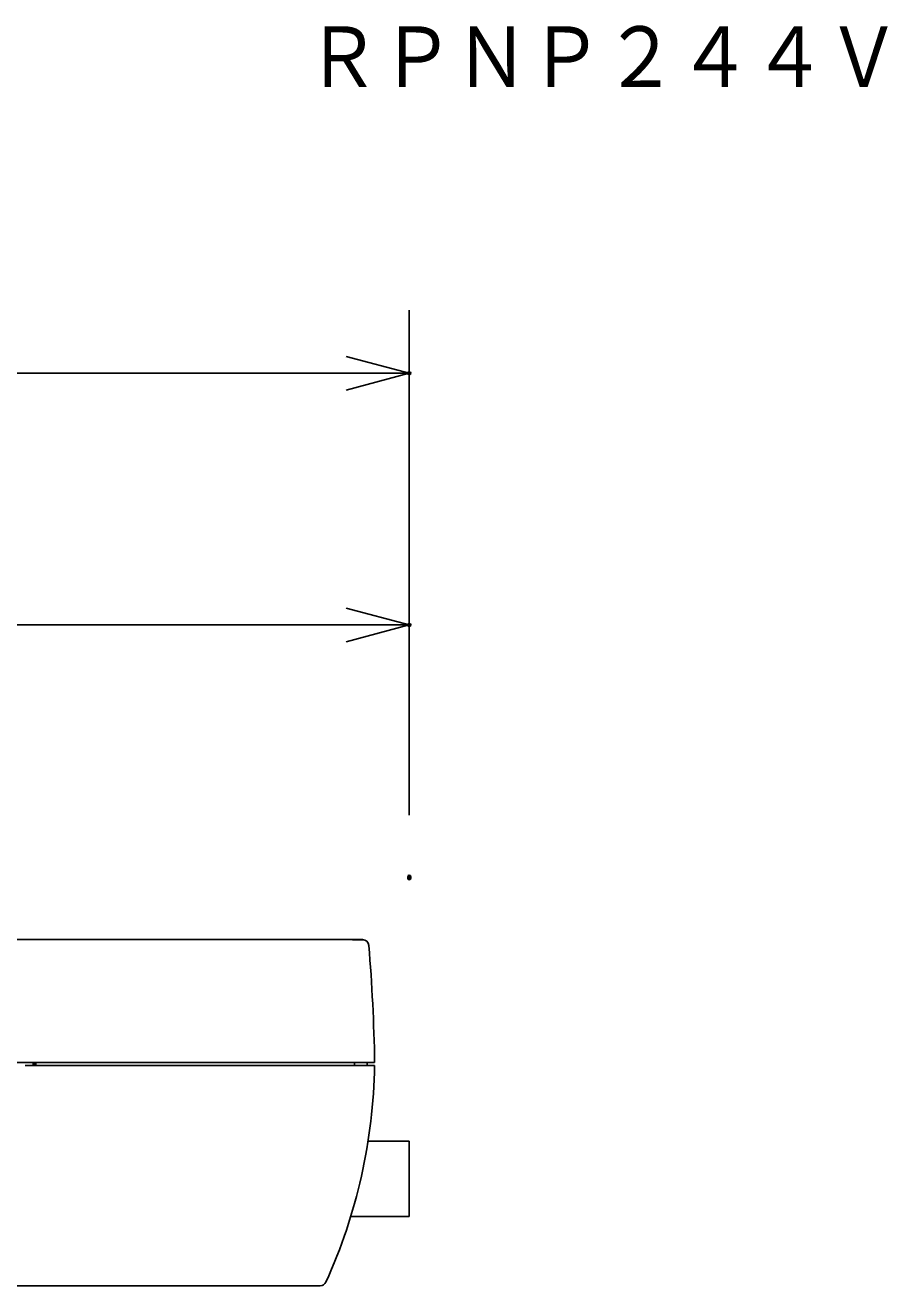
# Model space of a CAD drawing. Units: millimetres, scale not verified. Extents: x -62 to 63, y -56 to 57.
# Drawn here: x 35.1 to 62.5, y 8.75 to 48.81 of the extents above; entities that cross this region are included whole.
import ezdxf
from ezdxf.enums import TextEntityAlignment as Align

# ---------------------------------------------------------------- set-up
doc = ezdxf.new("R2010")
doc.units = ezdxf.units.MM
doc.header["$LTSCALE"] = 0.189848
doc.header["$PDMODE"] = 32
doc.header["$PDSIZE"] = 0.0949
for name, color, linetype in [('0-1_TOUROKU', 1, 'Continuous'), ('0-2_SUNPO', 3, 'Continuous'), ('0-3_WAKU', 1, 'Continuous'), ('0-4_GAIKEI', 1, 'Continuous'), ('0-5_DEFPOINTS', 7, 'Continuous')]:
    doc.layers.add(name, color=color, linetype=linetype)
doc.styles.add('ＭＳ ゴシック', font='')
doc.styles.get('ＭＳ ゴシック').set_extended_font_data('MS Gothic')

# ---------------------------------------------------------------- blocks, each defined once
blk = doc.blocks.new('_OPEN30')
at = {"layer": '0-3_WAKU', "color": 7}
blk.add_line((0, 0), (-1, 0), dxfattribs=at)
blk.add_lwpolyline([(-1, 0.26795), (0, 0), (-1, -0.26795)], dxfattribs=at)

msp = doc.modelspace()

# ---------------------------------------------------------------- linework, layer by layer
at = {"layer": '0-2_SUNPO'}
for p, q in [((47.296, 23.7055), (47.296, 39.7526)), ((8.096, 37.7526), (45.296, 37.7526)), ((47.296, 23.7526), (47.296, 31.7526)), ((16.396, 29.7526), (45.296, 29.7526))]:
    msp.add_line(p, q, dxfattribs=at)
at = {"layer": '0-3_WAKU', "color": 7}
for p in [(47.296, 37.7526), (47.296, 21.7055)]:
    msp.add_point(p, dxfattribs=at)
at = {"layer": '0-4_GAIKEI', "color": 7}
for p, q in [((45.8116, 19.7526), (15.8431, 19.7526)), ((45.4974, 19.742), (45.496, 19.7526)), ((46.0113, 19.5692), (46.0113, 19.569)), ((45.984, 13.3526), (47.296, 13.3526)), ((47.296, 13.3526), (47.296, 10.9526)), ((45.4327, 10.9526), (47.296, 10.9526)), ((15.8315, 8.7526), (44.4674, 8.7526))]:
    msp.add_line(p, q, dxfattribs=at)
at = {"layer": '0-4_GAIKEI'}
for p, q in [((46.196, 15.8526), (15.496, 15.8526)), ((35.096, 15.7526), (46.196, 15.7526)), ((35.3532, 15.7526), (35.3532, 15.8526)), ((35.3772, 15.7526), (35.3772, 15.8526)), ((35.4128, 15.8526), (35.4128, 15.7526)), ((35.436, 15.8526), (35.4377, 15.7526)), ((45.5543, 15.7526), (45.556, 15.8526)), ((45.9542, 15.7526), (45.956, 15.8526))]:
    msp.add_line(p, q, dxfattribs=at)
at = {"layer": '0-4_GAIKEI', "color": 7}
for points in [[(45.5053, 19.742), (45.5026, 19.742), (45.5, 19.742), (45.4974, 19.742)], [(45.6069, 19.7428), (45.6043, 19.7427), (45.6017, 19.7427), (45.5991, 19.7427), (45.5965, 19.7426), (45.5939, 19.7426), (45.5912, 19.7426), (45.5886, 19.7425), (45.586, 19.7425), (45.5834, 19.7425), (45.5808, 19.7424), (45.5782, 19.7424), (45.5756, 19.7424), (45.573, 19.7424), (45.5704, 19.7423), (45.5678, 19.7423), (45.5652, 19.7423), (45.5626, 19.7423), (45.56, 19.7422), (45.5574, 19.7422), (45.5548, 19.7422), (45.5522, 19.7422), (45.5496, 19.7422), (45.5469, 19.7422), (45.5443, 19.7421), (45.5417, 19.7421), (45.5391, 19.7421), (45.5365, 19.7421), (45.5339, 19.7421), (45.5313, 19.7421), (45.5287, 19.7421), (45.5261, 19.7421), (45.5235, 19.742), (45.5209, 19.742), (45.5183, 19.742), (45.5157, 19.742), (45.5131, 19.742), (45.5105, 19.742), (45.5079, 19.742), (45.5053, 19.742)], [(45.7085, 19.7454), (45.7059, 19.7453), (45.7033, 19.7452), (45.7007, 19.7451), (45.6981, 19.745), (45.6955, 19.7449), (45.6929, 19.7448), (45.6903, 19.7447), (45.6876, 19.7447), (45.685, 19.7446), (45.6824, 19.7445), (45.6798, 19.7444), (45.6772, 19.7443), (45.6746, 19.7443), (45.672, 19.7442), (45.6694, 19.7441), (45.6668, 19.7441), (45.6642, 19.744), (45.6616, 19.7439), (45.659, 19.7439), (45.6564, 19.7438), (45.6538, 19.7437), (45.6512, 19.7437), (45.6486, 19.7436), (45.646, 19.7435), (45.6434, 19.7435), (45.6408, 19.7434), (45.6382, 19.7434), (45.6355, 19.7433), (45.6329, 19.7433), (45.6303, 19.7432), (45.6277, 19.7431), (45.6251, 19.7431), (45.6225, 19.743), (45.6199, 19.743), (45.6173, 19.743), (45.6147, 19.7429), (45.6121, 19.7429), (45.6095, 19.7428), (45.6069, 19.7428)], [(45.81, 19.7505), (45.8074, 19.7504), (45.8048, 19.7502), (45.8022, 19.75), (45.7996, 19.7498), (45.797, 19.7497), (45.7944, 19.7495), (45.7918, 19.7493), (45.7892, 19.7492), (45.7866, 19.749), (45.784, 19.7489), (45.7814, 19.7487), (45.7788, 19.7486), (45.7762, 19.7484), (45.7736, 19.7483), (45.771, 19.7481), (45.7684, 19.748), (45.7658, 19.7479), (45.7632, 19.7477), (45.7606, 19.7476), (45.758, 19.7475), (45.7554, 19.7473), (45.7527, 19.7472), (45.7501, 19.7471), (45.7475, 19.747), (45.7449, 19.7468), (45.7423, 19.7467), (45.7397, 19.7466), (45.7371, 19.7465), (45.7345, 19.7464), (45.7319, 19.7463), (45.7293, 19.7462), (45.7267, 19.7461), (45.7241, 19.746), (45.7215, 19.7458), (45.7189, 19.7457), (45.7163, 19.7456), (45.7137, 19.7455), (45.7111, 19.7455), (45.7085, 19.7454)], [(45.8187, 19.7511), (45.8185, 19.7511), (45.8182, 19.7511), (45.8179, 19.7511), (45.8176, 19.7511), (45.8173, 19.751), (45.817, 19.751), (45.8168, 19.751), (45.8165, 19.751), (45.8162, 19.751), (45.8159, 19.7509), (45.8156, 19.7509), (45.8154, 19.7509), (45.8151, 19.7509), (45.8148, 19.7509), (45.8145, 19.7508), (45.8142, 19.7508), (45.8139, 19.7508), (45.8137, 19.7508), (45.8134, 19.7508), (45.8131, 19.7507), (45.8128, 19.7507), (45.8125, 19.7507), (45.8122, 19.7507), (45.812, 19.7507), (45.8117, 19.7506), (45.8114, 19.7506), (45.8111, 19.7506), (45.8108, 19.7506), (45.8105, 19.7506), (45.8103, 19.7505), (45.81, 19.7505)], [(45.8298, 19.7518), (45.8295, 19.7518), (45.8292, 19.7518), (45.8289, 19.7518), (45.8286, 19.7517), (45.8284, 19.7517), (45.8281, 19.7517), (45.8278, 19.7517), (45.8275, 19.7517), (45.8272, 19.7517), (45.8269, 19.7517), (45.8267, 19.7517), (45.8264, 19.7517), (45.8261, 19.7516), (45.8258, 19.7516), (45.8255, 19.7516), (45.8252, 19.7516), (45.825, 19.7516), (45.8247, 19.7515), (45.8244, 19.7515), (45.8241, 19.7515), (45.8238, 19.7515), (45.8235, 19.7515), (45.8233, 19.7514), (45.823, 19.7514), (45.8227, 19.7514), (45.8224, 19.7514), (45.8221, 19.7514), (45.8219, 19.7513), (45.8216, 19.7513), (45.8213, 19.7513), (45.821, 19.7513), (45.8207, 19.7513), (45.8204, 19.7512), (45.8202, 19.7512), (45.8199, 19.7512), (45.8196, 19.7512), (45.8193, 19.7512), (45.819, 19.7511), (45.8187, 19.7511)]]:
    msp.add_lwpolyline(points, dxfattribs=at)
for centre, radius, start, end in [((45.8116, 19.5526), 0.2, 4.68871, 90), ((-11.6019, 14.8437), 57.8067, 1, 4.68872), ((28.7513, 16.0571), 17.4474, 335.67459, 359), ((44.4674, 8.9526), 0.2, 270, 335.67459)]:
    msp.add_arc(centre, radius, start, end, dxfattribs=at)
at = {"layer": '0-5_DEFPOINTS'}
for p in [(47.296, 29.7526), (47.296, 21.7526)]:
    msp.add_point(p, dxfattribs=at)

# ---------------------------------------------------------------- block references
at = {"layer": '0-2_SUNPO', "xscale": 2, "yscale": 2}
for p in [(47.296, 37.7526), (47.296, 29.7526)]:
    msp.add_blockref('_OPEN30', p, dxfattribs=at)

# ---------------------------------------------------------------- texts
at = {"layer": '0-1_TOUROKU', "style": 'ＭＳ ゴシック', "width": 0.9}
msp.add_text('ＲＰＮＰ２４４Ｖ', height=1.925, dxfattribs=at).set_placement((44.0042, 46.2724), align=Align.BOTTOM_LEFT)

doc.saveas('drawing.dxf')
